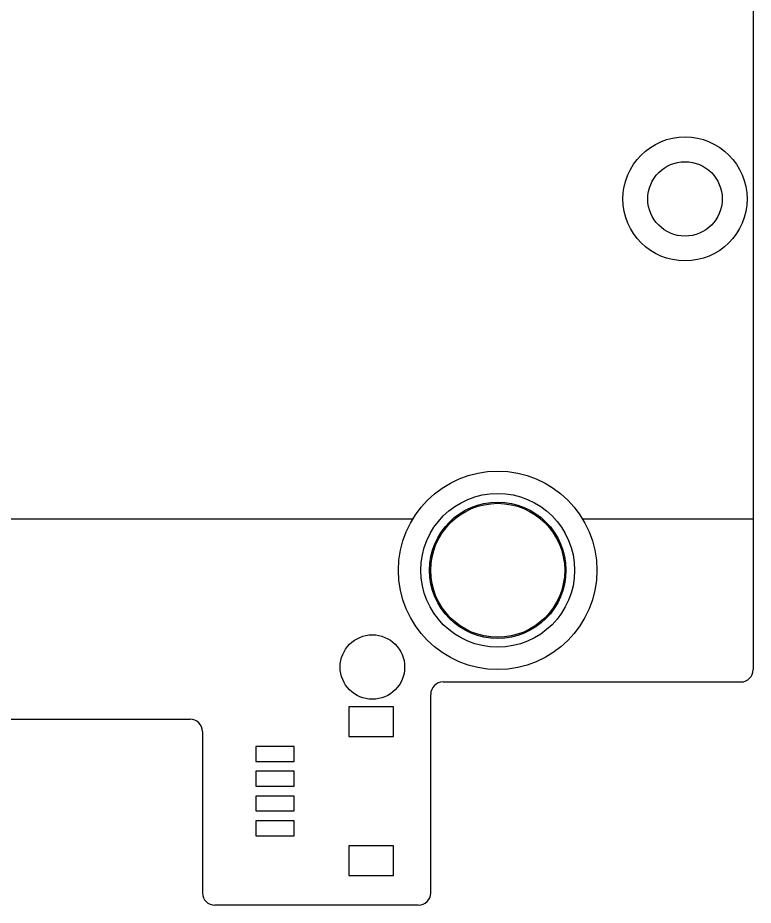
# Model space of a CAD drawing. Header units: millimetres. Extents: x 0 to 594, y 0 to 420.
# Drawn here: x 154.82 to 184.46, y 85.35 to 121.12 of the extents above; entities that cross this region are included whole.
import ezdxf

# ---------------------------------------------------------------- set-up
doc = ezdxf.new("R2010")
doc.units = ezdxf.units.MM
doc.header["$LTSCALE"] = 32.67
doc.layers.add('20_ALL_FEATURES', color=7, linetype='CONTINUOUS')
doc.layers.add('ASSEM_MEM', color=7, linetype='CONTINUOUS')

msp = doc.modelspace()

# ---------------------------------------------------------------- linework, layer by layer
at = {"layer": '20_ALL_FEATURES', "color": 5, "linetype": 'CONTINUOUS'}
for radius in [3.1, 2.75]:
    msp.add_circle((174.163, 98.847), radius, dxfattribs=at)
at = {"layer": 'ASSEM_MEM', "color": 7, "linetype": 'CONTINUOUS'}
for p, q in [((184.463, 155.847), (184.463, 94.847)), ((171.963, 94.347), (183.963, 94.347)), ((171.463, 85.847), (171.463, 93.847)), ((153.763, 92.847), (161.763, 92.847)), ((162.263, 92.347), (162.263, 85.847)), ((170.963, 85.347), (162.763, 85.347))]:
    msp.add_line(p, q, dxfattribs=at)
at = {"layer": 'ASSEM_MEM', "color": 3, "linetype": 'CONTINUOUS'}
for p, q in [((65.813, 100.917), (170.74, 100.917)), ((177.586, 100.917), (184.463, 100.917)), ((169.963, 93.347), (168.163, 93.347)), ((168.163, 93.347), (168.163, 92.147)), ((169.963, 92.147), (169.963, 93.347)), ((168.163, 92.147), (169.963, 92.147)), ((165.963, 91.747), (164.413, 91.747)), ((164.413, 91.747), (164.413, 91.147)), ((165.963, 91.147), (165.963, 91.747)), ((164.413, 91.147), (165.963, 91.147)), ((165.963, 90.747), (164.413, 90.747)), ((164.413, 90.747), (164.413, 90.147)), ((165.963, 90.147), (165.963, 90.747)), ((164.413, 90.147), (165.963, 90.147)), ((165.963, 89.747), (164.413, 89.747)), ((164.413, 89.747), (164.413, 89.147)), ((165.963, 89.147), (165.963, 89.747)), ((164.413, 89.147), (165.963, 89.147)), ((165.963, 88.747), (164.413, 88.747)), ((164.413, 88.747), (164.413, 88.147)), ((165.963, 88.147), (165.963, 88.747)), ((164.413, 88.147), (165.963, 88.147)), ((169.963, 87.747), (168.163, 87.747)), ((168.163, 87.747), (168.163, 86.547)), ((169.963, 86.547), (169.963, 87.747)), ((168.163, 86.547), (169.963, 86.547))]:
    msp.add_line(p, q, dxfattribs=at)
for centre, radius in [((181.713, 113.817), 2.5), ((174.163, 98.847), 4)]:
    msp.add_circle(centre, radius, dxfattribs=at)
at = {"layer": 'ASSEM_MEM', "color": 7, "linetype": 'CONTINUOUS'}
for centre, radius in [((181.713, 113.817), 1.5), ((174.163, 98.847), 2.7), ((169.113, 94.947), 1.3)]:
    msp.add_circle(centre, radius, dxfattribs=at)
for centre, start, end in [((183.963, 94.847), 270, 360), ((171.963, 93.847), 90, 180), ((161.763, 92.347), 0, 90), ((162.763, 85.847), 180, 270), ((170.963, 85.847), 270, 360)]:
    msp.add_arc(centre, 0.5, start, end, dxfattribs=at)

doc.saveas('drawing.dxf')
